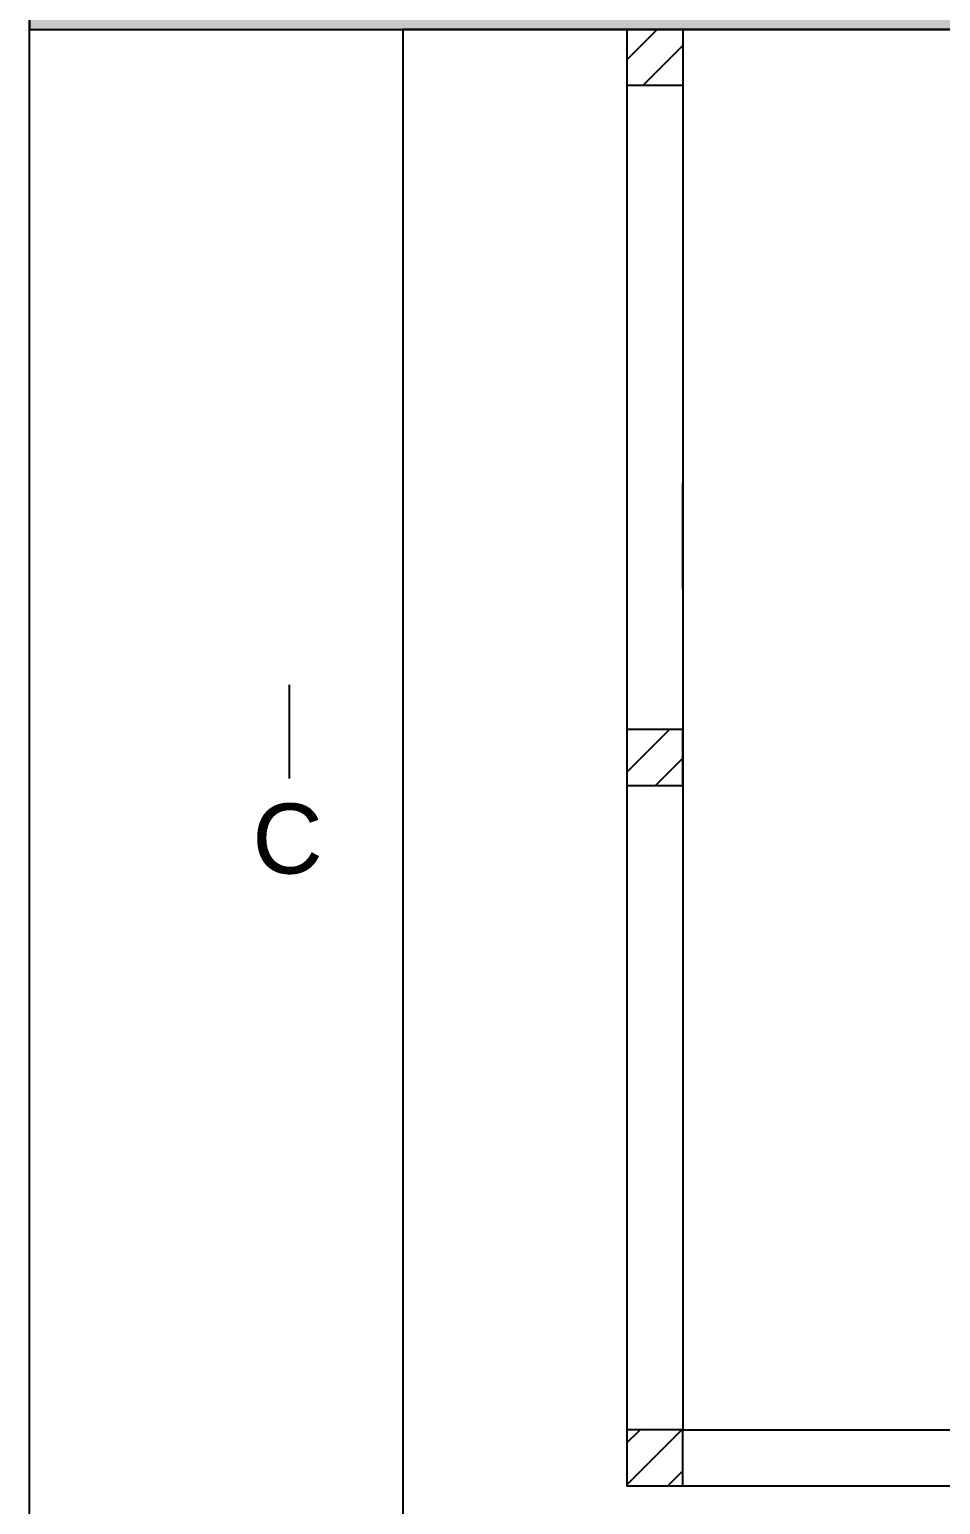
# Model space of a CAD drawing. Header units: centimetres. Extents: x -3096 to 17897, y -3131 to 15798.
# Drawn here: x -3096 to -2608, y 3250 to 4040 of the extents above; entities that cross this region are included whole.
import ezdxf

# ---------------------------------------------------------------- set-up
doc = ezdxf.new("R2010")
doc.units = ezdxf.units.CM
doc.styles.get("Standard").update_dxf_attribs({"font": 'Arial.ttf'})
pattern_1 = [(45, (-5100.13, -478.695), (-11.22532, 11.22532), [])]

msp = doc.modelspace()

# ---------------------------------------------------------------- hatches: boundary and pattern name
at = {"transparency": 33554508}
h = msp.add_hatch(dxfattribs=at)
h.set_pattern_fill('GOST_WOOD', color=256, scale=2.9)
h.set_pattern_definition([(90, (-5100.13, -478.695), (17.4, -1e-15), [29, -5.8]), (90, (-5094.33, -484.495), (17.4, -1e-15), [17.4, -4.35, 8.7, -4.35]), (90, (-5088.53, -493.195), (17.4, -1e-15), [29, -5.8])])
h.paths.add_polyline_path([(-3095.71, 4099.61), (-3095.71, 4039.61), (-2657.82, 4039.61), (-2657.82, 4099.61)])
h.paths.add_polyline_path([(-2657.82, 4099.61), (-2657.82, 4039.61), (-2245.71, 4039.61), (-2195.71, 4039.61), (-2095.71, 4039.61), (-1945.71, 4039.61), (-1865.71, 4039.61), (-1865.71, 4099.61)])
h.paths.add_polyline_path([(-1615.62, 4039.61), (-1615.62, 4099.61), (-1765.71, 4099.61), (-1765.71, 4039.61)])
h.paths.add_polyline_path([(-1095.71, 4039.61), (-1095.71, 4099.61), (-1615.62, 4099.61), (-1615.62, 4039.61)])
h = msp.add_hatch(dxfattribs=at)
h.set_pattern_fill('ANSI31', color=256, scale=5)
h.set_pattern_definition(pattern_1)
h.paths.add_polyline_path([(-2745.71, 3664.61), (-2775.71, 3664.61), (-2775.71, 3634.61), (-2745.71, 3634.61)])
h.paths.add_polyline_path([(-2745.71, 4039.61), (-2775.71, 4039.61), (-2775.71, 4009.61), (-2745.71, 4009.61)])
h = msp.add_hatch(dxfattribs=at)
h.set_pattern_fill('ANSI31', color=256, scale=5)
h.set_pattern_definition(pattern_1)
h.paths.add_polyline_path([(-2745.71, 3289.61), (-2775.71, 3289.61), (-2775.71, 3259.61), (-2745.71, 3259.61)])

# ---------------------------------------------------------------- linework, layer by layer
for p, q in [((-3095.71, 2839.61), (-3095.71, 4839.61)), ((-3095.71, 4839.61), (-3095.71, 4039.61)), ((-3095.71, 4039.61), (-3095.71, 4099.61)), ((-3095.71, 4039.61), (-1095.71, 4039.61)), ((-2745.71, 4039.61), (-2895.71, 4039.61)), ((-2895.71, 4039.61), (-2895.71, 3084.6)), ((-2745.71, 4039.61), (-2775.71, 4039.61)), ((-2245.71, 4039.61), (-2745.71, 4039.61)), ((-2745.71, 4039.61), (-2745.71, 3389.61)), ((-2745.71, 4039.61), (-2745.71, 3289.61)), ((-2745.71, 4009.61), (-2775.71, 4009.61)), ((-2745.71, 3739.61), (-2745.71, 3796.73)), ((-2956.52, 3638.53), (-2956.52, 3688.53)), ((-2745.71, 3389.61), (-2745.71, 3289.61)), ((-2775.71, 3289.61), (-2775.71, 3259.61)), ((-2745.71, 3289.61), (-2095.71, 3289.61))]:
    msp.add_line(p, q)
msp.add_lwpolyline([(-2775.71, 4039.61), (-2775.71, 3259.61), (-1415.71, 3259.61), (-1415.71, 4039.61)])
for points in [[(-2745.71, 3664.61), (-2775.71, 3664.61), (-2775.71, 3634.61), (-2745.71, 3634.61)], [(-2745.71, 3289.61), (-2775.71, 3289.61), (-2775.71, 3259.61), (-2745.71, 3259.61)]]:
    msp.add_lwpolyline(points, close=True)

# ---------------------------------------------------------------- texts
at = {"insert": (-2976.41, 3625.03), "char_height": 37.5, "attachment_point": 1}
msp.add_mtext_dynamic_manual_height_columns('C', width=44.0251, gutter_width=12.5, heights=[0], dxfattribs=at)

doc.saveas('drawing.dxf')
